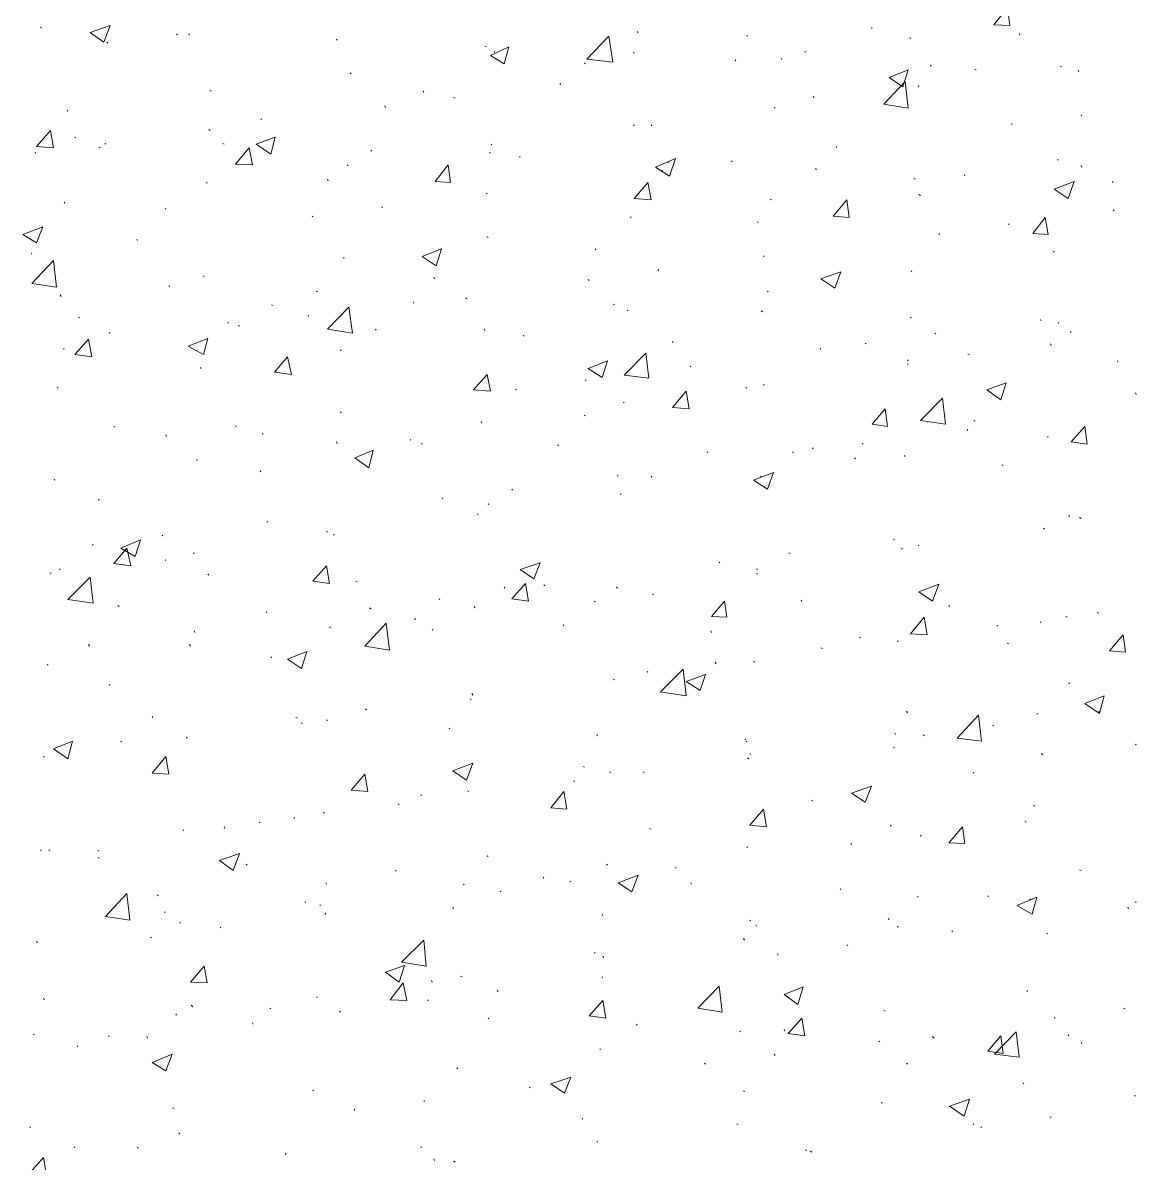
# Model space of a CAD drawing. Header units: millimetres. Extents: x 2928 to 3112, y 1220 to 1280.
# Drawn here: x 2957.63 to 2960.055, y 1243.308 to 1245.791 of the extents above; entities that cross this region are included whole.
import ezdxf

# ---------------------------------------------------------------- set-up
doc = ezdxf.new("R2010")
doc.units = ezdxf.units.MM

msp = doc.modelspace()

# ---------------------------------------------------------------- linework, layer by layer
at = {"color": 92, "linetype": 'Continuous', "lineweight": 13, "true_color": 0x00b800}
for points in [[(2959.74491, 1245.78702), (2959.77491, 1245.82369), (2959.77491, 1245.82369)], [(2959.77991, 1245.78535), (2959.77491, 1245.82369), (2959.77491, 1245.82369)], [(2957.66988, 1245.78035), (2957.66822, 1245.78202), (2957.66822, 1245.78202)], [(2957.77655, 1245.77035), (2957.81989, 1245.78535), (2957.81989, 1245.78535)], [(2957.80655, 1245.74869), (2957.81989, 1245.78535), (2957.81989, 1245.78535)], [(2959.74491, 1245.78702), (2959.77991, 1245.78535), (2959.77991, 1245.78535)], [(2957.77655, 1245.77035), (2957.80655, 1245.74869), (2957.80655, 1245.74869)], [(2957.96656, 1245.76535), (2957.96489, 1245.76702), (2957.96489, 1245.76702)], [(2957.99322, 1245.76535), (2957.99156, 1245.76702), (2957.99156, 1245.76702)], [(2958.85823, 1245.71202), (2958.90657, 1245.76202), (2958.90657, 1245.76202)], [(2958.9149, 1245.70535), (2958.90657, 1245.76202), (2958.90657, 1245.76202)], [(2958.9699, 1245.77035), (2958.96824, 1245.77202), (2958.96824, 1245.77202)], [(2959.20824, 1245.76202), (2959.20657, 1245.76369), (2959.20657, 1245.76369)], [(2959.47991, 1245.77869), (2959.47824, 1245.78035), (2959.47824, 1245.78035)], [(2959.56324, 1245.75702), (2959.56158, 1245.75869), (2959.56158, 1245.75869)], [(2959.80158, 1245.76535), (2959.79991, 1245.76702), (2959.79991, 1245.76702)], [(2957.81489, 1245.74702), (2957.81322, 1245.74869), (2957.81322, 1245.74869)], [(2958.31489, 1245.75369), (2958.31323, 1245.75535), (2958.31323, 1245.75535)], [(2958.6399, 1245.73869), (2958.63656, 1245.74035), (2958.63656, 1245.74035)], [(2958.64823, 1245.72035), (2958.68823, 1245.73869), (2958.68823, 1245.73869)], [(2958.67823, 1245.70202), (2958.68823, 1245.73869), (2958.68823, 1245.73869)], [(2958.64823, 1245.72035), (2958.67823, 1245.70202), (2958.67823, 1245.70202)], [(2958.65823, 1245.72702), (2958.65656, 1245.72868), (2958.65656, 1245.72868)], [(2958.85823, 1245.71202), (2958.9149, 1245.70535), (2958.9149, 1245.70535)], [(2958.96157, 1245.72535), (2958.9599, 1245.72702), (2958.9599, 1245.72702)], [(2959.18324, 1245.70868), (2959.18157, 1245.71035), (2959.18157, 1245.71035)], [(2959.28324, 1245.71202), (2959.28157, 1245.71368), (2959.28157, 1245.71368)], [(2959.33491, 1245.72702), (2959.33324, 1245.72868), (2959.33324, 1245.72868)], [(2958.8549, 1245.70202), (2958.85323, 1245.70368), (2958.85323, 1245.70368)], [(2959.51658, 1245.67202), (2959.55824, 1245.68868), (2959.55824, 1245.68868)], [(2959.54658, 1245.65202), (2959.55824, 1245.68868), (2959.55824, 1245.68868)], [(2959.60825, 1245.69702), (2959.60658, 1245.69868), (2959.60658, 1245.69868)], [(2959.70658, 1245.68868), (2959.70325, 1245.69035), (2959.70325, 1245.69035)], [(2959.89158, 1245.69535), (2959.88992, 1245.69702), (2959.88992, 1245.69702)], [(2959.92992, 1245.68535), (2959.92825, 1245.68702), (2959.92825, 1245.68702)], [(2958.34489, 1245.68035), (2958.34323, 1245.68202), (2958.34323, 1245.68202)], [(2958.80157, 1245.65702), (2958.7999, 1245.65868), (2958.7999, 1245.65868)], [(2959.50491, 1245.61368), (2959.55158, 1245.66368), (2959.55158, 1245.66368)], [(2959.51658, 1245.67202), (2959.54658, 1245.65202), (2959.54658, 1245.65202)], [(2959.55824, 1245.60535), (2959.55158, 1245.66368), (2959.55158, 1245.66368)], [(2958.03989, 1245.64202), (2958.03822, 1245.64368), (2958.03822, 1245.64368)], [(2958.50323, 1245.64035), (2958.50156, 1245.64202), (2958.50156, 1245.64202)], [(2959.58158, 1245.65202), (2959.57991, 1245.65368), (2959.57991, 1245.65368)], [(2958.41989, 1245.60702), (2958.41823, 1245.61035), (2958.41823, 1245.61035)], [(2958.57156, 1245.62702), (2958.56823, 1245.62868), (2958.56823, 1245.62868)], [(2959.35324, 1245.62868), (2959.35157, 1245.63035), (2959.35157, 1245.63035)], [(2959.50491, 1245.61368), (2959.55824, 1245.60535), (2959.55824, 1245.60535)], [(2957.72822, 1245.59868), (2957.72655, 1245.60035), (2957.72655, 1245.60035)], [(2959.26824, 1245.60535), (2959.26657, 1245.60702), (2959.26657, 1245.60702)], [(2959.93658, 1245.58868), (2959.93492, 1245.59035), (2959.93492, 1245.59035)], [(2958.03822, 1245.55702), (2958.03489, 1245.55868), (2958.03489, 1245.55868)], [(2958.14989, 1245.58035), (2958.14822, 1245.58202), (2958.14822, 1245.58202)], [(2958.96157, 1245.56702), (2958.9599, 1245.56868), (2958.9599, 1245.56868)], [(2958.9999, 1245.56702), (2958.99824, 1245.56868), (2958.99824, 1245.56868)], [(2959.78491, 1245.56868), (2959.78325, 1245.57202), (2959.78325, 1245.57202)], [(2957.65988, 1245.52202), (2957.68988, 1245.55702), (2957.68988, 1245.55702)], [(2957.69655, 1245.51868), (2957.68988, 1245.55702), (2957.68988, 1245.55702)], [(2957.74489, 1245.54035), (2957.74322, 1245.54202), (2957.74322, 1245.54202)], [(2958.13822, 1245.52702), (2958.17989, 1245.54202), (2958.17989, 1245.54202)], [(2958.16989, 1245.50535), (2958.17989, 1245.54202), (2958.17989, 1245.54202)], [(2957.65988, 1245.52202), (2957.69655, 1245.51868), (2957.69655, 1245.51868)], [(2957.79822, 1245.51868), (2957.79655, 1245.52035), (2957.79655, 1245.52035)], [(2957.80989, 1245.52702), (2957.80822, 1245.52868), (2957.80822, 1245.52868)], [(2958.06822, 1245.52702), (2958.06489, 1245.52868), (2958.06489, 1245.52868)], [(2958.09322, 1245.48368), (2958.12322, 1245.51868), (2958.12322, 1245.51868)], [(2958.12989, 1245.48201), (2958.12322, 1245.51868), (2958.12322, 1245.51868)], [(2958.13822, 1245.52702), (2958.16989, 1245.50535), (2958.16989, 1245.50535)], [(2958.38989, 1245.51202), (2958.38823, 1245.51368), (2958.38823, 1245.51368)], [(2958.65156, 1245.52535), (2958.6499, 1245.52702), (2958.6499, 1245.52702)], [(2959.40324, 1245.52035), (2959.40158, 1245.52202), (2959.40158, 1245.52202)], [(2957.65822, 1245.50702), (2957.65655, 1245.50868), (2957.65655, 1245.50868)], [(2958.64823, 1245.50702), (2958.64656, 1245.50868), (2958.64656, 1245.50868)], [(2958.71323, 1245.49868), (2958.71157, 1245.50035), (2958.71157, 1245.50035)], [(2959.00824, 1245.47701), (2959.05157, 1245.49535), (2959.05157, 1245.49535)], [(2959.03657, 1245.48701), (2959.0349, 1245.48868), (2959.0349, 1245.48868)], [(2959.03824, 1245.45701), (2959.05157, 1245.49535), (2959.05157, 1245.49535)], [(2959.17491, 1245.48868), (2959.17324, 1245.49035), (2959.17324, 1245.49035)], [(2959.88492, 1245.49201), (2959.88325, 1245.49368), (2959.88325, 1245.49368)], [(2958.09322, 1245.48368), (2958.12989, 1245.48201), (2958.12989, 1245.48201)], [(2958.33823, 1245.48035), (2958.33656, 1245.48201), (2958.33656, 1245.48201)], [(2958.52823, 1245.44535), (2958.55656, 1245.48201), (2958.55656, 1245.48201)], [(2958.56156, 1245.44368), (2958.55656, 1245.48201), (2958.55656, 1245.48201)], [(2959.00824, 1245.47701), (2959.03824, 1245.45701), (2959.03824, 1245.45701)], [(2959.02324, 1245.46868), (2959.02157, 1245.47035), (2959.02157, 1245.47035)], [(2959.35824, 1245.47201), (2959.35657, 1245.47368), (2959.35657, 1245.47368)], [(2959.68158, 1245.45868), (2959.67991, 1245.46035), (2959.67991, 1245.46035)], [(2959.93658, 1245.47701), (2959.93492, 1245.48035), (2959.93492, 1245.48035)], [(2958.03156, 1245.44201), (2958.02989, 1245.44368), (2958.02989, 1245.44368)], [(2958.29489, 1245.44701), (2958.29323, 1245.45035), (2958.29323, 1245.45035)], [(2958.52823, 1245.44535), (2958.56156, 1245.44368), (2958.56156, 1245.44368)], [(2958.96157, 1245.40868), (2958.99157, 1245.44368), (2958.99157, 1245.44368)], [(2958.99824, 1245.40535), (2958.99157, 1245.44368), (2958.99157, 1245.44368)], [(2959.57324, 1245.45035), (2959.57158, 1245.45201), (2959.57158, 1245.45201)], [(2959.87658, 1245.42868), (2959.91992, 1245.44535), (2959.91992, 1245.44535)], [(2959.90658, 1245.40868), (2959.91992, 1245.44535), (2959.91992, 1245.44535)], [(2960.00492, 1245.44368), (2960.00325, 1245.44535), (2960.00325, 1245.44535)], [(2958.64156, 1245.41868), (2958.6399, 1245.42035), (2958.6399, 1245.42035)], [(2959.58491, 1245.41535), (2959.58158, 1245.41701), (2959.58158, 1245.41701)], [(2959.87658, 1245.42868), (2959.90658, 1245.40868), (2959.90658, 1245.40868)], [(2957.72155, 1245.39868), (2957.71988, 1245.40035), (2957.71988, 1245.40035)], [(2957.94155, 1245.38535), (2957.93989, 1245.38701), (2957.93989, 1245.38701)], [(2958.41323, 1245.38868), (2958.41156, 1245.39035), (2958.41156, 1245.39035)], [(2958.96157, 1245.40868), (2958.99824, 1245.40535), (2958.99824, 1245.40535)], [(2959.25991, 1245.40535), (2959.25824, 1245.40701), (2959.25824, 1245.40701)], [(2959.39491, 1245.37035), (2959.42491, 1245.40535), (2959.42491, 1245.40535)], [(2959.42991, 1245.36701), (2959.42491, 1245.40535), (2959.42491, 1245.40535)], [(2958.26156, 1245.36868), (2958.25989, 1245.37035), (2958.25989, 1245.37035)], [(2958.9549, 1245.36701), (2958.95324, 1245.36868), (2958.95324, 1245.36868)], [(2959.39491, 1245.37035), (2959.42991, 1245.36701), (2959.42991, 1245.36701)], [(2959.82992, 1245.33201), (2959.85658, 1245.36701), (2959.85658, 1245.36701)], [(2959.86325, 1245.33035), (2959.85658, 1245.36701), (2959.85658, 1245.36701)], [(2960.00658, 1245.38201), (2960.00492, 1245.38368), (2960.00492, 1245.38368)], [(2957.62988, 1245.33035), (2957.67322, 1245.34701), (2957.67322, 1245.34701)], [(2957.65988, 1245.31201), (2957.67322, 1245.34701), (2957.67322, 1245.34701)], [(2959.23157, 1245.35535), (2959.22991, 1245.35868), (2959.22991, 1245.35868)], [(2959.77825, 1245.35201), (2959.77658, 1245.35368), (2959.77658, 1245.35368)], [(2957.62988, 1245.33035), (2957.65988, 1245.31201), (2957.65988, 1245.31201)], [(2957.87989, 1245.31701), (2957.87822, 1245.32035), (2957.87822, 1245.32035)], [(2958.64323, 1245.32368), (2958.64156, 1245.32535), (2958.64156, 1245.32535)], [(2959.62658, 1245.33035), (2959.62491, 1245.33201), (2959.62491, 1245.33201)], [(2959.82992, 1245.33201), (2959.86325, 1245.33035), (2959.86325, 1245.33035)], [(2957.64988, 1245.28701), (2957.64822, 1245.29035), (2957.64822, 1245.29035)], [(2958.4999, 1245.28201), (2958.54156, 1245.29868), (2958.54156, 1245.29868)], [(2958.5299, 1245.26201), (2958.54156, 1245.29868), (2958.54156, 1245.29868)], [(2958.87823, 1245.29701), (2958.87657, 1245.29868), (2958.87657, 1245.29868)], [(2959.87658, 1245.29201), (2959.87492, 1245.29368), (2959.87492, 1245.29368)], [(2957.64988, 1245.22368), (2957.69655, 1245.27368), (2957.69655, 1245.27368)], [(2957.70322, 1245.21534), (2957.69655, 1245.27368), (2957.69655, 1245.27368)], [(2958.32989, 1245.27868), (2958.32823, 1245.28035), (2958.32823, 1245.28035)], [(2958.4999, 1245.28201), (2958.5299, 1245.26201), (2958.5299, 1245.26201)], [(2959.24491, 1245.28201), (2959.24324, 1245.28368), (2959.24324, 1245.28368)], [(2958.02489, 1245.23868), (2958.02322, 1245.24034), (2958.02322, 1245.24034)], [(2958.52656, 1245.23368), (2958.5249, 1245.23701), (2958.5249, 1245.23701)], [(2959.0149, 1245.25201), (2959.01324, 1245.25368), (2959.01324, 1245.25368)], [(2959.36824, 1245.23368), (2959.41158, 1245.24868), (2959.41158, 1245.24868)], [(2959.39824, 1245.21368), (2959.41158, 1245.24868), (2959.41158, 1245.24868)], [(2959.56658, 1245.24868), (2959.56491, 1245.25201), (2959.56491, 1245.25201)], [(2957.64988, 1245.22368), (2957.70322, 1245.21534), (2957.70322, 1245.21534)], [(2957.94989, 1245.21701), (2957.94822, 1245.21868), (2957.94822, 1245.21868)], [(2958.86323, 1245.23034), (2958.86157, 1245.23201), (2958.86157, 1245.23201)], [(2959.36824, 1245.23368), (2959.39824, 1245.21368), (2959.39824, 1245.21368)], [(2957.71322, 1245.19534), (2957.71155, 1245.19868), (2957.71155, 1245.19868)], [(2958.27156, 1245.20534), (2958.26989, 1245.20701), (2958.26989, 1245.20701)], [(2958.59656, 1245.19034), (2958.5949, 1245.19201), (2958.5949, 1245.19201)], [(2959.25324, 1245.20534), (2959.25157, 1245.20701), (2959.25157, 1245.20701)], [(2958.17489, 1245.17534), (2958.17156, 1245.17701), (2958.17156, 1245.17701)], [(2958.29323, 1245.12368), (2958.33989, 1245.17201), (2958.33989, 1245.17201)], [(2958.34823, 1245.11534), (2958.33989, 1245.17201), (2958.33989, 1245.17201)], [(2958.48156, 1245.18034), (2958.4799, 1245.18368), (2958.4799, 1245.18368)], [(2958.91824, 1245.17701), (2958.91657, 1245.17868), (2958.91657, 1245.17868)], [(2958.94824, 1245.16368), (2958.94657, 1245.16534), (2958.94657, 1245.16534)], [(2959.24157, 1245.16201), (2959.23824, 1245.16368), (2959.23824, 1245.16368)], [(2957.75322, 1245.14868), (2957.75155, 1245.15034), (2957.75155, 1245.15034)], [(2958.07822, 1245.13701), (2958.07656, 1245.13868), (2958.07656, 1245.13868)], [(2958.25323, 1245.15201), (2958.25156, 1245.15368), (2958.25156, 1245.15368)], [(2959.56491, 1245.14868), (2959.56324, 1245.15034), (2959.56324, 1245.15034)], [(2959.84825, 1245.14201), (2959.84658, 1245.14534), (2959.84658, 1245.14534)], [(2959.88658, 1245.13701), (2959.88492, 1245.13868), (2959.88492, 1245.13868)], [(2957.81989, 1245.11534), (2957.81822, 1245.11701), (2957.81822, 1245.11701)], [(2958.10156, 1245.13034), (2958.09989, 1245.13201), (2958.09989, 1245.13201)], [(2958.29323, 1245.12368), (2958.34823, 1245.11534), (2958.34823, 1245.11534)], [(2958.39989, 1245.12201), (2958.39823, 1245.12368), (2958.39823, 1245.12368)], [(2958.63656, 1245.12201), (2958.6349, 1245.12368), (2958.6349, 1245.12368)], [(2959.61825, 1245.11368), (2959.61658, 1245.11534), (2959.61658, 1245.11534)], [(2959.91325, 1245.11701), (2959.91158, 1245.11868), (2959.91158, 1245.11868)], [(2957.74322, 1245.06868), (2957.77322, 1245.10201), (2957.77322, 1245.10201)], [(2957.77989, 1245.06368), (2957.77322, 1245.10201), (2957.77322, 1245.10201)], [(2957.98989, 1245.08701), (2958.03322, 1245.10368), (2958.03322, 1245.10368)], [(2957.98989, 1245.08701), (2958.02322, 1245.06868), (2958.02322, 1245.06868)], [(2958.02322, 1245.06868), (2958.03322, 1245.10368), (2958.03322, 1245.10368)], [(2958.72157, 1245.10868), (2958.7199, 1245.11034), (2958.7199, 1245.11034)], [(2959.04657, 1245.09534), (2959.0449, 1245.09701), (2959.0449, 1245.09701)], [(2959.46658, 1245.09201), (2959.46491, 1245.09368), (2959.46491, 1245.09368)], [(2959.86992, 1245.08868), (2959.86825, 1245.09201), (2959.86825, 1245.09201)], [(2957.71988, 1245.08034), (2957.71822, 1245.08201), (2957.71822, 1245.08201)], [(2957.74322, 1245.06868), (2957.77989, 1245.06368), (2957.77989, 1245.06368)], [(2958.17822, 1245.03034), (2958.20656, 1245.06368), (2958.20656, 1245.06368)], [(2958.21489, 1245.02534), (2958.20656, 1245.06368), (2958.20656, 1245.06368)], [(2958.32323, 1245.07701), (2958.32156, 1245.07868), (2958.32156, 1245.07868)], [(2958.9399, 1245.02367), (2958.98657, 1245.07201), (2958.98657, 1245.07201)], [(2958.99324, 1245.01701), (2958.98657, 1245.07201), (2958.98657, 1245.07201)], [(2959.36824, 1245.08034), (2959.36658, 1245.08201), (2959.36658, 1245.08201)], [(2959.69158, 1245.06868), (2959.68825, 1245.07034), (2959.68825, 1245.07034)], [(2958.01822, 1245.03868), (2958.01656, 1245.04034), (2958.01656, 1245.04034)], [(2958.86157, 1245.03868), (2958.90324, 1245.05534), (2958.90324, 1245.05534)], [(2958.86157, 1245.03868), (2958.89157, 1245.01867), (2958.89157, 1245.01867)], [(2958.89157, 1245.01867), (2958.90324, 1245.05534), (2958.90324, 1245.05534)], [(2959.0849, 1245.04201), (2959.08324, 1245.04368), (2959.08324, 1245.04368)], [(2959.55824, 1245.05534), (2959.55658, 1245.05701), (2959.55658, 1245.05701)], [(2959.55824, 1245.04701), (2959.55658, 1245.04868), (2959.55658, 1245.04868)], [(2960.01492, 1245.05368), (2960.01325, 1245.05534), (2960.01325, 1245.05534)], [(2958.17822, 1245.03034), (2958.21489, 1245.02534), (2958.21489, 1245.02534)], [(2958.61156, 1244.99201), (2958.64156, 1245.02534), (2958.64156, 1245.02534)], [(2958.64823, 1244.98867), (2958.64156, 1245.02534), (2958.64156, 1245.02534)], [(2958.85657, 1245.01201), (2958.8549, 1245.01367), (2958.8549, 1245.01367)], [(2958.9399, 1245.02367), (2958.99324, 1245.01701), (2958.99324, 1245.01701)], [(2957.70655, 1244.99534), (2957.70488, 1244.99701), (2957.70488, 1244.99701)], [(2958.61156, 1244.99201), (2958.64823, 1244.98867), (2958.64823, 1244.98867)], [(2958.7049, 1244.99201), (2958.70323, 1244.99367), (2958.70323, 1244.99367)], [(2959.0449, 1244.95367), (2959.0749, 1244.98867), (2959.0749, 1244.98867)], [(2959.08157, 1244.95034), (2959.0749, 1244.98867), (2959.0749, 1244.98867)], [(2959.20657, 1244.99534), (2959.20491, 1244.99701), (2959.20491, 1244.99701)], [(2959.24491, 1245.00201), (2959.24324, 1245.00367), (2959.24324, 1245.00367)], [(2959.72991, 1244.99201), (2959.77158, 1245.00701), (2959.77158, 1245.00701)], [(2959.72991, 1244.99201), (2959.75991, 1244.97034), (2959.75991, 1244.97034)], [(2959.75991, 1244.97034), (2959.77158, 1245.00701), (2959.77158, 1245.00701)], [(2958.9399, 1244.96367), (2958.93824, 1244.96534), (2958.93824, 1244.96534)], [(2959.58491, 1244.92534), (2959.63325, 1244.97367), (2959.63325, 1244.97367)], [(2959.63991, 1244.91701), (2959.63325, 1244.97367), (2959.63325, 1244.97367)], [(2960.05492, 1244.98201), (2960.05325, 1244.98534), (2960.05325, 1244.98534)], [(2958.32323, 1244.94201), (2958.32156, 1244.94367), (2958.32156, 1244.94367)], [(2959.0449, 1244.95367), (2959.08157, 1244.95034), (2959.08157, 1244.95034)], [(2959.47991, 1244.91701), (2959.50824, 1244.95034), (2959.50824, 1244.95034)], [(2959.51324, 1244.91201), (2959.50824, 1244.95034), (2959.50824, 1244.95034)], [(2958.09489, 1244.91201), (2958.09322, 1244.91367), (2958.09322, 1244.91367)], [(2958.6299, 1244.92034), (2958.62823, 1244.92201), (2958.62823, 1244.92201)], [(2958.8549, 1244.93534), (2958.85323, 1244.93701), (2958.85323, 1244.93701)], [(2959.47991, 1244.91701), (2959.51324, 1244.91201), (2959.51324, 1244.91201)], [(2959.58491, 1244.92534), (2959.63991, 1244.91701), (2959.63991, 1244.91701)], [(2959.70325, 1244.92367), (2959.70158, 1244.92534), (2959.70158, 1244.92534)], [(2957.82989, 1244.91034), (2957.82822, 1244.91201), (2957.82822, 1244.91201)], [(2957.94322, 1244.89034), (2957.94155, 1244.89367), (2957.94155, 1244.89367)], [(2958.15322, 1244.89534), (2958.15156, 1244.89701), (2958.15156, 1244.89701)], [(2959.68825, 1244.90367), (2959.68658, 1244.90534), (2959.68658, 1244.90534)], [(2959.86325, 1244.88867), (2959.86158, 1244.89034), (2959.86158, 1244.89034)], [(2959.91325, 1244.87867), (2959.94325, 1244.91201), (2959.94325, 1244.91201)], [(2959.94825, 1244.87367), (2959.94325, 1244.91201), (2959.94325, 1244.91201)], [(2958.31489, 1244.87534), (2958.31323, 1244.87867), (2958.31323, 1244.87867)], [(2958.4749, 1244.88201), (2958.47323, 1244.88367), (2958.47323, 1244.88367)], [(2958.4999, 1244.87367), (2958.49823, 1244.87534), (2958.49823, 1244.87534)], [(2958.79657, 1244.87034), (2958.7949, 1244.87201), (2958.7949, 1244.87201)], [(2959.35157, 1244.86367), (2959.34991, 1244.86534), (2959.34991, 1244.86534)], [(2959.45991, 1244.87367), (2959.45824, 1244.87534), (2959.45824, 1244.87534)], [(2959.91325, 1244.87867), (2959.94825, 1244.87367), (2959.94825, 1244.87367)], [(2958.00989, 1244.83701), (2958.00822, 1244.84034), (2958.00822, 1244.84034)], [(2958.35323, 1244.84367), (2958.39323, 1244.86034), (2958.39323, 1244.86034)], [(2958.35323, 1244.84367), (2958.38323, 1244.82201), (2958.38323, 1244.82201)], [(2958.38323, 1244.82201), (2958.39323, 1244.86034), (2958.39323, 1244.86034)], [(2959.12157, 1244.85534), (2959.1199, 1244.85701), (2959.1199, 1244.85701)], [(2959.30824, 1244.85534), (2959.30657, 1244.85701), (2959.30657, 1244.85701)], [(2959.44324, 1244.84201), (2959.44158, 1244.84367), (2959.44158, 1244.84367)], [(2959.55158, 1244.84701), (2959.54991, 1244.84867), (2959.54991, 1244.84867)], [(2958.14822, 1244.81367), (2958.14656, 1244.81534), (2958.14656, 1244.81534)], [(2959.76491, 1244.82701), (2959.76325, 1244.82867), (2959.76325, 1244.82867)], [(2957.69988, 1244.79534), (2957.69822, 1244.79701), (2957.69822, 1244.79701)], [(2958.92657, 1244.80367), (2958.9249, 1244.80534), (2958.9249, 1244.80534)], [(2958.9999, 1244.80201), (2958.99824, 1244.80367), (2958.99824, 1244.80367)], [(2959.22157, 1244.79534), (2959.26491, 1244.81201), (2959.26491, 1244.81201)], [(2959.22157, 1244.79534), (2959.25157, 1244.77534), (2959.25157, 1244.77534)], [(2959.23824, 1244.80201), (2959.23657, 1244.80367), (2959.23657, 1244.80367)], [(2959.25157, 1244.77534), (2959.26491, 1244.81201), (2959.26491, 1244.81201)], [(2958.69657, 1244.77367), (2958.6949, 1244.77534), (2958.6949, 1244.77534)], [(2958.93324, 1244.76367), (2958.93157, 1244.76534), (2958.93157, 1244.76534)], [(2957.79655, 1244.752), (2957.79489, 1244.75367), (2957.79489, 1244.75367)], [(2958.5449, 1244.75367), (2958.54323, 1244.757), (2958.54323, 1244.757)], [(2958.6449, 1244.742), (2958.64323, 1244.74367), (2958.64323, 1244.74367)], [(2958.62156, 1244.72034), (2958.6199, 1244.722), (2958.6199, 1244.722)], [(2959.90992, 1244.71534), (2959.90825, 1244.71867), (2959.90825, 1244.71867)], [(2958.16322, 1244.70367), (2958.16156, 1244.70534), (2958.16156, 1244.70534)], [(2959.85492, 1244.68867), (2959.85325, 1244.69034), (2959.85325, 1244.69034)], [(2959.93492, 1244.712), (2959.93158, 1244.71367), (2959.93158, 1244.71367)], [(2957.84322, 1244.647), (2957.88655, 1244.66534), (2957.88655, 1244.66534)], [(2957.87489, 1244.62867), (2957.88655, 1244.66534), (2957.88655, 1244.66534)], [(2957.93489, 1244.67367), (2957.93322, 1244.67534), (2957.93322, 1244.67534)], [(2958.29323, 1244.682), (2958.29156, 1244.68367), (2958.29156, 1244.68367)], [(2958.30823, 1244.67534), (2958.30656, 1244.677), (2958.30656, 1244.677)], [(2959.52824, 1244.66534), (2959.52658, 1244.667), (2959.52658, 1244.667)], [(2957.78322, 1244.65367), (2957.78155, 1244.65534), (2957.78155, 1244.65534)], [(2957.82822, 1244.61367), (2957.85655, 1244.647), (2957.85655, 1244.647)], [(2957.84322, 1244.647), (2957.87489, 1244.62867), (2957.87489, 1244.62867)], [(2957.86489, 1244.60867), (2957.85655, 1244.647), (2957.85655, 1244.647)], [(2959.54658, 1244.64534), (2959.54324, 1244.647), (2959.54324, 1244.647)], [(2959.58158, 1244.652), (2959.57991, 1244.65367), (2959.57991, 1244.65367)], [(2957.94155, 1244.62034), (2957.93989, 1244.622), (2957.93989, 1244.622)], [(2958.00322, 1244.63534), (2958.00156, 1244.637), (2958.00156, 1244.637)], [(2958.71323, 1244.60034), (2958.75657, 1244.61534), (2958.75657, 1244.61534)], [(2958.74323, 1244.58034), (2958.75657, 1244.61534), (2958.75657, 1244.61534)], [(2959.14824, 1244.61534), (2959.14657, 1244.617), (2959.14657, 1244.617)], [(2959.29991, 1244.63534), (2959.29824, 1244.637), (2959.29824, 1244.637)], [(2957.69155, 1244.592), (2957.68988, 1244.59367), (2957.68988, 1244.59367)], [(2957.71155, 1244.60034), (2957.70988, 1244.602), (2957.70988, 1244.602)], [(2957.82822, 1244.61367), (2957.86489, 1244.60867), (2957.86489, 1244.60867)], [(2958.03489, 1244.58867), (2958.03322, 1244.59034), (2958.03322, 1244.59034)], [(2958.26156, 1244.57534), (2958.29156, 1244.60867), (2958.29156, 1244.60867)], [(2958.29823, 1244.57034), (2958.29156, 1244.60867), (2958.29156, 1244.60867)], [(2958.71323, 1244.60034), (2958.74323, 1244.58034), (2958.74323, 1244.58034)], [(2959.22991, 1244.60034), (2959.22824, 1244.602), (2959.22824, 1244.602)], [(2959.22991, 1244.59034), (2959.22824, 1244.592), (2959.22824, 1244.592)], [(2957.72822, 1244.53533), (2957.77655, 1244.58367), (2957.77655, 1244.58367)], [(2957.78322, 1244.527), (2957.77655, 1244.58367), (2957.77655, 1244.58367)], [(2958.26156, 1244.57534), (2958.29823, 1244.57034), (2958.29823, 1244.57034)], [(2958.35823, 1244.57367), (2958.35489, 1244.57534), (2958.35489, 1244.57534)], [(2958.6949, 1244.537), (2958.7249, 1244.57034), (2958.7249, 1244.57034)], [(2958.73157, 1244.532), (2958.7249, 1244.57034), (2958.7249, 1244.57034)], [(2958.76657, 1244.56534), (2958.7649, 1244.567), (2958.7649, 1244.567)], [(2959.58158, 1244.552), (2959.62491, 1244.56867), (2959.62491, 1244.56867)], [(2959.61158, 1244.532), (2959.62491, 1244.56867), (2959.62491, 1244.56867)], [(2958.6799, 1244.56033), (2958.67823, 1244.562), (2958.67823, 1244.562)], [(2958.9249, 1244.56033), (2958.92324, 1244.562), (2958.92324, 1244.562)], [(2959.00324, 1244.54533), (2959.00157, 1244.547), (2959.00157, 1244.547)], [(2959.58158, 1244.552), (2959.61158, 1244.532), (2959.61158, 1244.532)], [(2957.72822, 1244.53533), (2957.78322, 1244.527), (2957.78322, 1244.527)], [(2957.83989, 1244.52033), (2957.83655, 1244.522), (2957.83655, 1244.522)], [(2958.38823, 1244.51533), (2958.38489, 1244.517), (2958.38489, 1244.517)], [(2958.53823, 1244.53533), (2958.53656, 1244.537), (2958.53656, 1244.537)], [(2958.6149, 1244.517), (2958.61323, 1244.52033), (2958.61323, 1244.52033)], [(2958.6949, 1244.537), (2958.73157, 1244.532), (2958.73157, 1244.532)], [(2958.87657, 1244.53033), (2958.8749, 1244.532), (2958.8749, 1244.532)], [(2959.12991, 1244.49867), (2959.15824, 1244.532), (2959.15824, 1244.532)], [(2959.16324, 1244.497), (2959.15824, 1244.532), (2959.15824, 1244.532)], [(2959.32657, 1244.532), (2959.32491, 1244.53367), (2959.32491, 1244.53367)], [(2959.64825, 1244.52033), (2959.64658, 1244.522), (2959.64658, 1244.522)], [(2958.16156, 1244.507), (2958.15989, 1244.50867), (2958.15989, 1244.50867)], [(2958.4849, 1244.492), (2958.48323, 1244.49367), (2958.48323, 1244.49367)], [(2959.12991, 1244.49867), (2959.16324, 1244.497), (2959.16324, 1244.497)], [(2959.56324, 1244.46033), (2959.59324, 1244.497), (2959.59324, 1244.497)], [(2959.59991, 1244.45867), (2959.59324, 1244.497), (2959.59324, 1244.497)], [(2959.90492, 1244.497), (2959.90158, 1244.49867), (2959.90158, 1244.49867)], [(2959.97325, 1244.50533), (2959.96992, 1244.507), (2959.96992, 1244.507)], [(2958.00489, 1244.46367), (2958.00322, 1244.467), (2958.00322, 1244.467)], [(2958.29989, 1244.47367), (2958.29823, 1244.47533), (2958.29823, 1244.47533)], [(2958.37489, 1244.43367), (2958.42156, 1244.48367), (2958.42156, 1244.48367)], [(2958.42823, 1244.42533), (2958.42156, 1244.48367), (2958.42156, 1244.48367)], [(2958.52323, 1244.46867), (2958.52156, 1244.47033), (2958.52156, 1244.47033)], [(2958.80823, 1244.47867), (2958.80657, 1244.48033), (2958.80657, 1244.48033)], [(2959.12991, 1244.46367), (2959.12824, 1244.467), (2959.12824, 1244.467)], [(2959.75325, 1244.477), (2959.75158, 1244.47867), (2959.75158, 1244.47867)], [(2959.84825, 1244.48533), (2959.84658, 1244.487), (2959.84658, 1244.487)], [(2959.45491, 1244.452), (2959.45158, 1244.45367), (2959.45158, 1244.45367)], [(2959.53658, 1244.44367), (2959.53491, 1244.44533), (2959.53491, 1244.44533)], [(2959.56324, 1244.46033), (2959.59991, 1244.45867), (2959.59991, 1244.45867)], [(2959.99658, 1244.42367), (2960.02658, 1244.45867), (2960.02658, 1244.45867)], [(2960.03158, 1244.42033), (2960.02658, 1244.45867), (2960.02658, 1244.45867)], [(2957.77489, 1244.43367), (2957.77322, 1244.437), (2957.77322, 1244.437)], [(2957.99489, 1244.43367), (2957.99322, 1244.437), (2957.99322, 1244.437)], [(2958.20656, 1244.40533), (2958.24823, 1244.422), (2958.24823, 1244.422)], [(2958.23656, 1244.38533), (2958.24823, 1244.422), (2958.24823, 1244.422)], [(2958.37489, 1244.43367), (2958.42823, 1244.42533), (2958.42823, 1244.42533)], [(2959.37158, 1244.42867), (2959.36824, 1244.43033), (2959.36824, 1244.43033)], [(2959.77658, 1244.43867), (2959.77491, 1244.44033), (2959.77491, 1244.44033)], [(2959.99658, 1244.42367), (2960.03158, 1244.42033), (2960.03158, 1244.42033)], [(2957.68488, 1244.392), (2957.68322, 1244.39367), (2957.68322, 1244.39367)], [(2958.17156, 1244.40867), (2958.16989, 1244.41033), (2958.16989, 1244.41033)], [(2958.20656, 1244.40533), (2958.23656, 1244.38533), (2958.23656, 1244.38533)], [(2959.13991, 1244.39533), (2959.13824, 1244.39867), (2959.13824, 1244.39867)], [(2959.22324, 1244.39867), (2959.22157, 1244.40033), (2959.22157, 1244.40033)], [(2958.99157, 1244.377), (2958.9899, 1244.37867), (2958.9899, 1244.37867)], [(2959.01824, 1244.33367), (2959.06824, 1244.38367), (2959.06824, 1244.38367)], [(2959.0749, 1244.32533), (2959.06824, 1244.38367), (2959.06824, 1244.38367)], [(2959.0749, 1244.357), (2959.11657, 1244.372), (2959.11657, 1244.372)], [(2959.1049, 1244.337), (2959.11657, 1244.372), (2959.11657, 1244.372)], [(2957.81989, 1244.34867), (2957.81822, 1244.35033), (2957.81822, 1244.35033)], [(2958.91824, 1244.36033), (2958.91657, 1244.362), (2958.91657, 1244.362)], [(2959.0749, 1244.357), (2959.1049, 1244.337), (2959.1049, 1244.337)], [(2959.90992, 1244.352), (2959.90825, 1244.35367), (2959.90825, 1244.35367)], [(2958.60656, 1244.317), (2958.6049, 1244.31866), (2958.6049, 1244.31866)], [(2958.6099, 1244.327), (2958.60823, 1244.33033), (2958.60823, 1244.33033)], [(2959.02157, 1244.33367), (2959.0749, 1244.32533), (2959.0749, 1244.32533)], [(2959.94325, 1244.30866), (2959.98492, 1244.32533), (2959.98492, 1244.32533)], [(2959.97492, 1244.287), (2959.98492, 1244.32533), (2959.98492, 1244.32533)], [(2958.37823, 1244.29533), (2958.37656, 1244.297), (2958.37656, 1244.297)], [(2959.55658, 1244.28866), (2959.55491, 1244.292), (2959.55491, 1244.292)], [(2959.94325, 1244.30866), (2959.97492, 1244.287), (2959.97492, 1244.287)], [(2959.97492, 1244.28866), (2959.97325, 1244.292), (2959.97325, 1244.292)], [(2957.91322, 1244.27866), (2957.91155, 1244.28033), (2957.91155, 1244.28033)], [(2958.22823, 1244.277), (2958.22489, 1244.27866), (2958.22489, 1244.27866)], [(2958.29323, 1244.272), (2958.29156, 1244.27366), (2958.29156, 1244.27366)], [(2959.66491, 1244.23366), (2959.71158, 1244.28366), (2959.71158, 1244.28366)], [(2959.71825, 1244.227), (2959.71158, 1244.28366), (2959.71158, 1244.28366)], [(2959.83992, 1244.28533), (2959.83825, 1244.287), (2959.83825, 1244.287)], [(2958.23823, 1244.26533), (2958.23656, 1244.267), (2958.23656, 1244.267)], [(2958.5599, 1244.25366), (2958.55823, 1244.25533), (2958.55823, 1244.25533)], [(2959.53158, 1244.242), (2959.52824, 1244.24366), (2959.52824, 1244.24366)], [(2959.74491, 1244.26033), (2959.74158, 1244.262), (2959.74158, 1244.262)], [(2957.69655, 1244.21033), (2957.73822, 1244.227), (2957.73822, 1244.227)], [(2957.72822, 1244.18866), (2957.73822, 1244.227), (2957.73822, 1244.227)], [(2957.84489, 1244.22533), (2957.84322, 1244.227), (2957.84322, 1244.227)], [(2957.98822, 1244.23366), (2957.98656, 1244.23533), (2957.98656, 1244.23533)], [(2958.88157, 1244.23866), (2958.8799, 1244.24033), (2958.8799, 1244.24033)], [(2959.20491, 1244.23033), (2959.20324, 1244.232), (2959.20324, 1244.232)], [(2959.20657, 1244.22533), (2959.20491, 1244.227), (2959.20491, 1244.227)], [(2959.59324, 1244.23866), (2959.59158, 1244.24033), (2959.59158, 1244.24033)], [(2959.66491, 1244.23366), (2959.71825, 1244.227), (2959.71825, 1244.227)], [(2960.05492, 1244.21866), (2960.05325, 1244.22033), (2960.05325, 1244.22033)], [(2957.67655, 1244.192), (2957.67488, 1244.19366), (2957.67488, 1244.19366)], [(2957.69655, 1244.21033), (2957.72822, 1244.18866), (2957.72822, 1244.18866)], [(2957.91155, 1244.157), (2957.94155, 1244.19366), (2957.94155, 1244.19366)], [(2957.94822, 1244.15533), (2957.94155, 1244.19366), (2957.94155, 1244.19366)], [(2959.21491, 1244.197), (2959.21324, 1244.20033), (2959.21324, 1244.20033)], [(2959.52824, 1244.212), (2959.52658, 1244.21366), (2959.52658, 1244.21366)], [(2959.85158, 1244.197), (2959.84825, 1244.20033), (2959.84825, 1244.20033)], [(2958.56656, 1244.162), (2958.6099, 1244.17866), (2958.6099, 1244.17866)], [(2958.59656, 1244.142), (2958.6099, 1244.17866), (2958.6099, 1244.17866)], [(2958.85323, 1244.17033), (2958.8499, 1244.172), (2958.8499, 1244.172)], [(2959.21157, 1244.18866), (2959.20824, 1244.19033), (2959.20824, 1244.19033)], [(2957.91155, 1244.157), (2957.94822, 1244.15533), (2957.94822, 1244.15533)], [(2958.34489, 1244.12033), (2958.37489, 1244.15533), (2958.37489, 1244.15533)], [(2958.38156, 1244.117), (2958.37489, 1244.15533), (2958.37489, 1244.15533)], [(2958.56656, 1244.162), (2958.59656, 1244.142), (2958.59656, 1244.142)], [(2958.9099, 1244.15866), (2958.90824, 1244.16033), (2958.90824, 1244.16033)], [(2958.98324, 1244.15866), (2958.98157, 1244.16033), (2958.98157, 1244.16033)], [(2959.70158, 1244.157), (2959.69991, 1244.15866), (2959.69991, 1244.15866)], [(2958.34489, 1244.12033), (2958.38156, 1244.117), (2958.38156, 1244.117)], [(2958.60156, 1244.117), (2958.59823, 1244.11866), (2958.59823, 1244.11866)], [(2958.83157, 1244.13866), (2958.8299, 1244.14033), (2958.8299, 1244.14033)], [(2959.43491, 1244.11366), (2959.47824, 1244.12866), (2959.47824, 1244.12866)], [(2959.46491, 1244.09366), (2959.47824, 1244.12866), (2959.47824, 1244.12866)], [(2958.49823, 1244.10866), (2958.49656, 1244.11033), (2958.49656, 1244.11033)], [(2958.7799, 1244.08199), (2958.80823, 1244.117), (2958.80823, 1244.117)], [(2958.8149, 1244.07866), (2958.80823, 1244.117), (2958.80823, 1244.117)], [(2959.34991, 1244.097), (2959.34824, 1244.09866), (2959.34824, 1244.09866)], [(2959.43491, 1244.11366), (2959.46491, 1244.09366), (2959.46491, 1244.09366)], [(2958.28656, 1244.07033), (2958.28489, 1244.07199), (2958.28489, 1244.07199)], [(2958.4499, 1244.08866), (2958.44823, 1244.09033), (2958.44823, 1244.09033)], [(2958.7799, 1244.08199), (2958.8149, 1244.07866), (2958.8149, 1244.07866)], [(2959.21324, 1244.04366), (2959.24324, 1244.07866), (2959.24324, 1244.07866)], [(2959.24991, 1244.04033), (2959.24324, 1244.07866), (2959.24324, 1244.07866)], [(2959.83325, 1244.08533), (2959.83158, 1244.08699), (2959.83158, 1244.08699)], [(2958.14656, 1244.04866), (2958.14489, 1244.05033), (2958.14489, 1244.05033)], [(2958.22156, 1244.05866), (2958.21989, 1244.06033), (2958.21989, 1244.06033)], [(2959.21324, 1244.04366), (2959.24991, 1244.04033), (2959.24991, 1244.04033)], [(2959.52158, 1244.04199), (2959.51991, 1244.04366), (2959.51991, 1244.04366)], [(2959.81491, 1244.05033), (2959.81325, 1244.05199), (2959.81325, 1244.05199)], [(2957.97989, 1244.03199), (2957.97822, 1244.03366), (2957.97822, 1244.03366)], [(2958.06989, 1244.03699), (2958.06822, 1244.04033), (2958.06822, 1244.04033)], [(2958.99824, 1244.03533), (2958.9949, 1244.03699), (2958.9949, 1244.03699)], [(2959.58658, 1244.02033), (2959.58491, 1244.02199), (2959.58491, 1244.02199)], [(2959.64658, 1244.00533), (2959.67658, 1244.04033), (2959.67658, 1244.04033)], [(2959.68158, 1244.00366), (2959.67658, 1244.04033), (2959.67658, 1244.04033)], [(2959.20824, 1243.99533), (2959.20657, 1243.99699), (2959.20657, 1243.99699)], [(2959.43491, 1244.00199), (2959.43324, 1244.00366), (2959.43324, 1244.00366)], [(2959.64658, 1244.00533), (2959.68158, 1244.00366), (2959.68158, 1244.00366)], [(2957.66988, 1243.98866), (2957.66822, 1243.99033), (2957.66822, 1243.99033)], [(2957.68822, 1243.98866), (2957.68655, 1243.99033), (2957.68655, 1243.99033)], [(2957.79489, 1243.98699), (2957.79322, 1243.98866), (2957.79322, 1243.98866)], [(2957.79655, 1243.97199), (2957.79489, 1243.97366), (2957.79489, 1243.97366)], [(2958.05822, 1243.96699), (2958.10156, 1243.98199), (2958.10156, 1243.98199)], [(2958.08822, 1243.94533), (2958.10156, 1243.98199), (2958.10156, 1243.98199)], [(2958.64323, 1243.97533), (2958.64156, 1243.97699), (2958.64156, 1243.97699)], [(2958.05822, 1243.96699), (2958.08822, 1243.94533), (2958.08822, 1243.94533)], [(2958.11822, 1243.95699), (2958.11656, 1243.95866), (2958.11656, 1243.95866)], [(2958.44323, 1243.94366), (2958.44156, 1243.94533), (2958.44156, 1243.94533)], [(2958.90324, 1243.95699), (2958.90157, 1243.95866), (2958.90157, 1243.95866)], [(2959.05324, 1243.95033), (2959.05157, 1243.95199), (2959.05157, 1243.95199)], [(2959.93492, 1243.94533), (2959.93158, 1243.94699), (2959.93158, 1243.94699)], [(2958.7649, 1243.92866), (2958.76323, 1243.93033), (2958.76323, 1243.93033)], [(2958.82323, 1243.92033), (2958.82157, 1243.92199), (2958.82157, 1243.92199)], [(2958.92657, 1243.91866), (2958.9699, 1243.93533), (2958.9699, 1243.93533)], [(2958.95657, 1243.89866), (2958.9699, 1243.93533), (2958.9699, 1243.93533)], [(2957.80989, 1243.84532), (2957.85655, 1243.89533), (2957.85655, 1243.89533)], [(2957.86322, 1243.83699), (2957.85655, 1243.89533), (2957.85655, 1243.89533)], [(2958.29156, 1243.91533), (2958.28989, 1243.91866), (2958.28989, 1243.91866)], [(2958.59156, 1243.91366), (2958.5899, 1243.91533), (2958.5899, 1243.91533)], [(2958.67157, 1243.89866), (2958.6699, 1243.90033), (2958.6699, 1243.90033)], [(2958.92657, 1243.91866), (2958.95657, 1243.89866), (2958.95657, 1243.89866)], [(2959.08657, 1243.91533), (2959.0849, 1243.91866), (2959.0849, 1243.91866)], [(2959.41158, 1243.90366), (2959.40991, 1243.90533), (2959.40991, 1243.90533)], [(2957.92489, 1243.89033), (2957.92322, 1243.89199), (2957.92322, 1243.89199)], [(2958.24656, 1243.87533), (2958.24489, 1243.87699), (2958.24489, 1243.87699)], [(2958.27823, 1243.86866), (2958.27656, 1243.87033), (2958.27656, 1243.87033)], [(2959.57991, 1243.88699), (2959.57824, 1243.88866), (2959.57824, 1243.88866)], [(2959.73325, 1243.88866), (2959.73158, 1243.89033), (2959.73158, 1243.89033)], [(2959.79491, 1243.86866), (2959.83825, 1243.88699), (2959.83825, 1243.88699)], [(2959.82491, 1243.88199), (2959.82325, 1243.88366), (2959.82325, 1243.88366)], [(2959.82825, 1243.85032), (2959.83825, 1243.88699), (2959.83825, 1243.88699)], [(2960.05492, 1243.87533), (2960.05325, 1243.87699), (2960.05325, 1243.87699)], [(2957.80989, 1243.84532), (2957.86322, 1243.83699), (2957.86322, 1243.83699)], [(2957.93989, 1243.85366), (2957.93822, 1243.85532), (2957.93822, 1243.85532)], [(2958.28989, 1243.85032), (2958.28823, 1243.85199), (2958.28823, 1243.85199)], [(2958.56823, 1243.86199), (2958.56656, 1243.86533), (2958.56656, 1243.86533)], [(2958.89323, 1243.84699), (2958.89157, 1243.85032), (2958.89157, 1243.85032)], [(2959.79491, 1243.86866), (2959.82825, 1243.85032), (2959.82825, 1243.85032)], [(2960.03825, 1243.86199), (2960.03658, 1243.86533), (2960.03658, 1243.86533)], [(2957.97322, 1243.83032), (2957.97156, 1243.83199), (2957.97156, 1243.83199)], [(2958.06156, 1243.82032), (2958.05989, 1243.82199), (2958.05989, 1243.82199)], [(2959.21491, 1243.83532), (2959.21324, 1243.83699), (2959.21324, 1243.83699)], [(2959.22824, 1243.82366), (2959.22657, 1243.82699), (2959.22657, 1243.82699)], [(2959.51658, 1243.83866), (2959.51491, 1243.84032), (2959.51491, 1243.84032)], [(2959.53658, 1243.82199), (2959.53491, 1243.82366), (2959.53491, 1243.82366)], [(2957.90989, 1243.79866), (2957.90822, 1243.80032), (2957.90822, 1243.80032)], [(2959.20157, 1243.79366), (2959.19991, 1243.79699), (2959.19991, 1243.79699)], [(2959.65491, 1243.81199), (2959.65325, 1243.81366), (2959.65325, 1243.81366)], [(2959.86158, 1243.80699), (2959.85992, 1243.80866), (2959.85992, 1243.80866)], [(2957.66155, 1243.78866), (2957.65988, 1243.79032), (2957.65988, 1243.79032)], [(2958.4549, 1243.74532), (2958.50323, 1243.79366), (2958.50323, 1243.79366)], [(2958.50823, 1243.73699), (2958.50323, 1243.79366), (2958.50323, 1243.79366)], [(2959.42658, 1243.78199), (2959.42491, 1243.78366), (2959.42491, 1243.78366)], [(2958.87657, 1243.76532), (2958.8749, 1243.76699), (2958.8749, 1243.76699)], [(2958.8949, 1243.75532), (2958.89323, 1243.75866), (2958.89323, 1243.75866)], [(2959.27491, 1243.76199), (2959.27324, 1243.76366), (2959.27324, 1243.76366)], [(2957.99489, 1243.70199), (2958.02489, 1243.73699), (2958.02489, 1243.73699)], [(2958.03156, 1243.70032), (2958.02489, 1243.73699), (2958.02489, 1243.73699)], [(2958.41989, 1243.72366), (2958.46156, 1243.73866), (2958.46156, 1243.73866)], [(2958.41989, 1243.72366), (2958.4499, 1243.70199), (2958.4499, 1243.70199)], [(2958.4499, 1243.70199), (2958.46156, 1243.73866), (2958.46156, 1243.73866)], [(2958.4549, 1243.74532), (2958.50823, 1243.73699), (2958.50823, 1243.73699)], [(2957.99489, 1243.70199), (2958.03156, 1243.70032), (2958.03156, 1243.70032)], [(2958.4299, 1243.66366), (2958.45823, 1243.70032), (2958.45823, 1243.70032)], [(2958.46656, 1243.66199), (2958.45823, 1243.70032), (2958.45823, 1243.70032)], [(2958.52156, 1243.70199), (2958.5199, 1243.70532), (2958.5199, 1243.70532)], [(2958.58656, 1243.71366), (2958.58323, 1243.71532), (2958.58323, 1243.71532)], [(2958.89323, 1243.71199), (2958.89157, 1243.71366), (2958.89157, 1243.71366)], [(2958.6649, 1243.68199), (2958.66323, 1243.68366), (2958.66323, 1243.68366)], [(2959.0999, 1243.64532), (2959.14657, 1243.69366), (2959.14657, 1243.69366)], [(2959.15324, 1243.63699), (2959.14657, 1243.69366), (2959.14657, 1243.69366)], [(2959.28824, 1243.67532), (2959.32991, 1243.69199), (2959.32991, 1243.69199)], [(2959.28824, 1243.67532), (2959.31824, 1243.65366), (2959.31824, 1243.65366)], [(2959.31824, 1243.65366), (2959.32991, 1243.69199), (2959.32991, 1243.69199)], [(2959.81825, 1243.68199), (2959.81658, 1243.68366), (2959.81658, 1243.68366)], [(2957.67655, 1243.66366), (2957.67488, 1243.66699), (2957.67488, 1243.66699)], [(2957.99989, 1243.64866), (2957.99656, 1243.65199), (2957.99656, 1243.65199)], [(2958.27156, 1243.66866), (2958.26989, 1243.67032), (2958.26989, 1243.67032)], [(2958.4299, 1243.66366), (2958.46656, 1243.66199), (2958.46656, 1243.66199)], [(2958.51323, 1243.66199), (2958.51156, 1243.66366), (2958.51156, 1243.66366)], [(2958.86323, 1243.62866), (2958.89323, 1243.66199), (2958.89323, 1243.66199)], [(2958.8999, 1243.62365), (2958.89323, 1243.66199), (2958.89323, 1243.66199)], [(2957.96489, 1243.63032), (2957.96322, 1243.63199), (2957.96322, 1243.63199)], [(2958.16989, 1243.64366), (2958.16822, 1243.64532), (2958.16822, 1243.64532)], [(2958.32156, 1243.63699), (2958.31989, 1243.63866), (2958.31989, 1243.63866)], [(2958.6449, 1243.62199), (2958.64323, 1243.62365), (2958.64323, 1243.62365)], [(2958.86323, 1243.62866), (2958.8999, 1243.62365), (2958.8999, 1243.62365)], [(2959.0999, 1243.64532), (2959.15324, 1243.63699), (2959.15324, 1243.63699)], [(2959.29657, 1243.59032), (2959.32657, 1243.62365), (2959.32657, 1243.62365)], [(2959.33324, 1243.58532), (2959.32657, 1243.62365), (2959.32657, 1243.62365)], [(2959.50824, 1243.63866), (2959.50491, 1243.64032), (2959.50491, 1243.64032)], [(2959.87825, 1243.62365), (2959.87658, 1243.62532), (2959.87658, 1243.62532)], [(2960.02992, 1243.64366), (2960.02825, 1243.64532), (2960.02825, 1243.64532)], [(2958.13156, 1243.61032), (2958.12989, 1243.61365), (2958.12989, 1243.61365)], [(2958.96824, 1243.60865), (2958.96657, 1243.61032), (2958.96657, 1243.61032)], [(2959.28991, 1243.59532), (2959.28824, 1243.59865), (2959.28824, 1243.59865)], [(2957.65488, 1243.58699), (2957.65322, 1243.58865), (2957.65322, 1243.58865)], [(2957.81822, 1243.58365), (2957.81655, 1243.58532), (2957.81655, 1243.58532)], [(2957.90155, 1243.58032), (2957.89989, 1243.58365), (2957.89989, 1243.58365)], [(2959.19324, 1243.59365), (2959.19157, 1243.59532), (2959.19157, 1243.59532)], [(2959.29657, 1243.59032), (2959.33324, 1243.58532), (2959.33324, 1243.58532)], [(2959.49658, 1243.57199), (2959.49491, 1243.57365), (2959.49491, 1243.57365)], [(2959.61491, 1243.58032), (2959.61158, 1243.58365), (2959.61158, 1243.58365)], [(2959.73158, 1243.55199), (2959.75991, 1243.58532), (2959.75991, 1243.58532)], [(2959.74658, 1243.54532), (2959.79325, 1243.59365), (2959.79325, 1243.59365)], [(2959.76491, 1243.54699), (2959.75991, 1243.58532), (2959.75991, 1243.58532)], [(2959.79991, 1243.53865), (2959.79325, 1243.59365), (2959.79325, 1243.59365)], [(2959.90825, 1243.58532), (2959.90658, 1243.58699), (2959.90658, 1243.58699)], [(2957.74989, 1243.56199), (2957.74822, 1243.56365), (2957.74822, 1243.56365)], [(2958.88823, 1243.55532), (2958.88657, 1243.55699), (2958.88657, 1243.55699)], [(2959.73158, 1243.55199), (2959.76491, 1243.54699), (2959.76491, 1243.54699)], [(2959.93658, 1243.56865), (2959.93492, 1243.57032), (2959.93492, 1243.57032)], [(2957.91155, 1243.52699), (2957.95489, 1243.54532), (2957.95489, 1243.54532)], [(2957.91155, 1243.52699), (2957.94155, 1243.50865), (2957.94155, 1243.50865)], [(2957.94155, 1243.50865), (2957.95489, 1243.54532), (2957.95489, 1243.54532)], [(2959.11657, 1243.52365), (2959.1149, 1243.52532), (2959.1149, 1243.52532)], [(2959.26824, 1243.54199), (2959.26657, 1243.54532), (2959.26657, 1243.54532)], [(2959.55658, 1243.52365), (2959.55491, 1243.52532), (2959.55491, 1243.52532)], [(2959.74658, 1243.54532), (2959.79991, 1243.53865), (2959.79991, 1243.53865)], [(2958.57656, 1243.51365), (2958.5749, 1243.51532), (2958.5749, 1243.51532)], [(2958.7349, 1243.47199), (2958.73323, 1243.47365), (2958.73323, 1243.47365)], [(2958.7799, 1243.48032), (2958.82323, 1243.49532), (2958.82323, 1243.49532)], [(2958.7799, 1243.48032), (2958.8099, 1243.46032), (2958.8099, 1243.46032)], [(2958.8099, 1243.46032), (2958.82323, 1243.49532), (2958.82323, 1243.49532)], [(2959.80991, 1243.48032), (2959.80825, 1243.48199), (2959.80825, 1243.48199)], [(2958.26323, 1243.46532), (2958.26156, 1243.46699), (2958.26156, 1243.46699)], [(2959.20157, 1243.46365), (2959.19991, 1243.46532), (2959.19991, 1243.46532)], [(2960.05325, 1243.45365), (2960.05158, 1243.45532), (2960.05158, 1243.45532)], [(2957.95822, 1243.42699), (2957.95655, 1243.42865), (2957.95655, 1243.42865)], [(2958.35323, 1243.42365), (2958.35156, 1243.42532), (2958.35156, 1243.42532)], [(2958.5049, 1243.44199), (2958.50323, 1243.44365), (2958.50323, 1243.44365)], [(2959.50158, 1243.43865), (2959.49991, 1243.44032), (2959.49991, 1243.44032)], [(2959.64825, 1243.43199), (2959.69158, 1243.44699), (2959.69158, 1243.44699)], [(2959.64825, 1243.43199), (2959.67991, 1243.41032), (2959.67991, 1243.41032)], [(2959.67991, 1243.41032), (2959.69158, 1243.44699), (2959.69158, 1243.44699)], [(2958.8499, 1243.40365), (2958.84823, 1243.40532), (2958.84823, 1243.40532)], [(2959.86992, 1243.40699), (2959.86825, 1243.40865), (2959.86825, 1243.40865)], [(2957.64655, 1243.38532), (2957.64488, 1243.38698), (2957.64488, 1243.38698)], [(2957.97156, 1243.37198), (2957.96989, 1243.37365), (2957.96989, 1243.37365)], [(2959.18824, 1243.39198), (2959.18491, 1243.39365), (2959.18491, 1243.39365)], [(2959.70158, 1243.39198), (2959.69991, 1243.39365), (2959.69991, 1243.39365)], [(2959.71825, 1243.38532), (2959.71658, 1243.38698), (2959.71658, 1243.38698)], [(2958.88157, 1243.35365), (2958.8799, 1243.35532), (2958.8799, 1243.35532)], [(2957.74322, 1243.34198), (2957.74155, 1243.34365), (2957.74155, 1243.34365)], [(2957.88155, 1243.34032), (2957.87989, 1243.34198), (2957.87989, 1243.34198)], [(2958.20323, 1243.32698), (2958.20156, 1243.32865), (2958.20156, 1243.32865)], [(2958.49823, 1243.34198), (2958.49656, 1243.34365), (2958.49656, 1243.34365)], [(2959.33657, 1243.33532), (2959.33491, 1243.33698), (2959.33491, 1243.33698)], [(2959.34824, 1243.33198), (2959.34491, 1243.33365), (2959.34491, 1243.33365)], [(2957.64488, 1243.28698), (2957.67488, 1243.32032), (2957.67488, 1243.32032)], [(2957.68155, 1243.28198), (2957.67488, 1243.32032), (2957.67488, 1243.32032)], [(2958.52656, 1243.31365), (2958.5249, 1243.31698), (2958.5249, 1243.31698)], [(2958.57156, 1243.31032), (2958.56823, 1243.31198), (2958.56823, 1243.31198)]]:
    msp.add_lwpolyline(points, dxfattribs=at)

doc.saveas('drawing.dxf')
